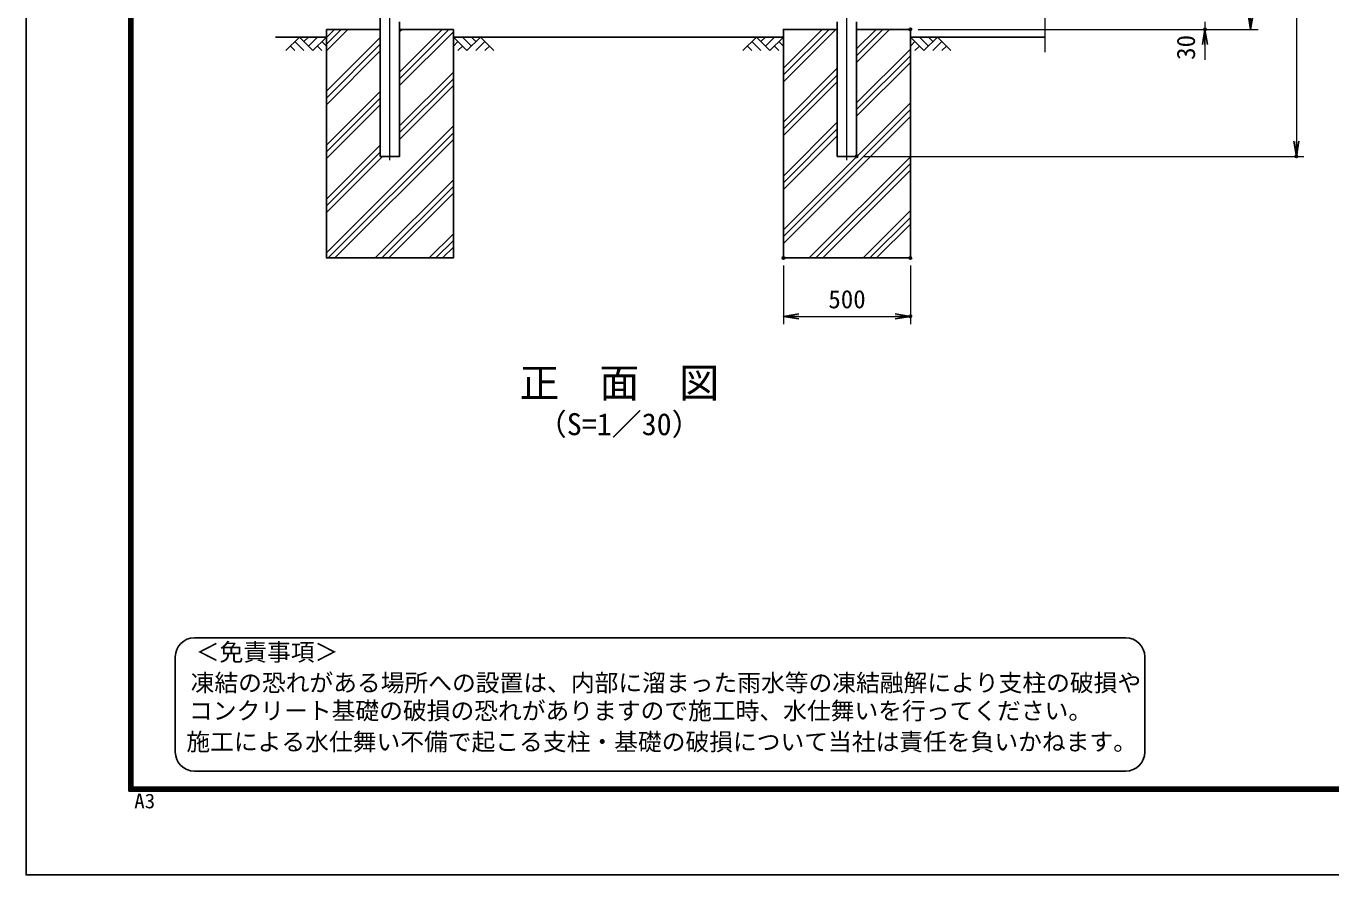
# Model space of a CAD drawing. Units: millimetres, scale not verified. Extents: x -6300 to 6300, y -4455 to 4455.
# Drawn here: x -6300 to -1161, y -4455 to -1113 of the extents above; entities that cross this region are included whole.
import ezdxf
from ezdxf.enums import TextEntityAlignment as Align

# ---------------------------------------------------------------- set-up
doc = ezdxf.new("R2010")
doc.units = ezdxf.units.MM
doc.header["$LTSCALE"] = 20
doc.header["$PDMODE"] = 32
doc.header["$PDSIZE"] = 10
doc.linetypes.add('USER1', pattern=[50.8, 31.75, -6.35, 6.35, -6.35])
for name, color, linetype, lineweight in [('0-0_D-STR1', 1, 'Continuous', 25), ('0-2_D-BMK', 2, 'USER1', 13), ('0-4_D-STR-DIM', 7, 'Continuous', 13), ('0-5_0', 7, 'Continuous', 25), ('0-6_Defpoints', 8, 'Continuous', 25), ('0-7_D-DCR-HCH', 7, 'Continuous', 13), ('0-8_D-STR4', 7, 'Continuous', 25), ('0-9_D-BGD', 7, 'Continuous', 25), ('0-B_D-TTL-TXT', 7, 'Continuous', 25), ('0-C_D-TTL', 7, 'Continuous', 25)]:
    doc.layers.add(name, color=color, linetype=linetype, lineweight=lineweight)
doc.styles.add('ＭＳ ゴシック', font='')
doc.styles.get('ＭＳ ゴシック').set_extended_font_data('MS Gothic')

# ---------------------------------------------------------------- blocks, each defined once
blk = doc.blocks.new('_Open')
at = {"layer": '0-5_0'}
blk.add_line((-20, 3.333), (0, 0), dxfattribs=at)
blk.add_lwpolyline([(-20, -3.333), (0, 0), (-20, 0)], dxfattribs=at)

msp = doc.modelspace()

# ---------------------------------------------------------------- linework, layer by layer
at = {"layer": '0-0_D-STR1'}
for points in [[(-4905.25, 2921.01), (-4905.25, -1625.99), (-4828.95, -1625.99), (-4828.95, -1095.99)], [(-3105.25, -1095.99), (-3105.25, -1625.99), (-3028.95, -1625.99), (-3028.95, -1095.99)]]:
    msp.add_lwpolyline(points, dxfattribs=at)
at = {"layer": '0-2_D-BMK'}
for p, q in [((-4867.1, -1640.99), (-4867.1, 2944.01)), ((-3067.1, -1640.99), (-3067.1, 2944.01))]:
    msp.add_line(p, q, dxfattribs=at)
at = {"layer": '0-4_D-STR-DIM'}
for p, q in [((-1297.1, 2869.01), (-1297.1, -1565.99)), ((-2287.1, -122.14), (-2287.1, -1215.99)), ((-2787.1, -1125.99), (-1627.1, -1125.99)), ((-2787.1, -1125.99), (-1447.1, -1125.99)), ((-1657.1, -1095.99), (-1657.1, -1125.99)), ((-1657.1, -1185.99), (-1657.1, -1245.99)), ((-2998.95, -1625.99), (-1267.1, -1625.99)), ((-3317.1, -2055.99), (-3317.1, -2285.99)), ((-2817.1, -2055.99), (-2817.1, -2285.99)), ((-3257.1, -2255.99), (-2877.1, -2255.99))]:
    msp.add_line(p, q, dxfattribs=at)
at = {"layer": '0-6_Defpoints'}
for p in [(-2817.1, -1125.99), (-1657.1, -1125.99), (-3028.95, -1625.99), (-1297.1, -1625.99), (-3317.1, -2025.99), (-2817.1, -2025.99), (-2817.1, -2255.99)]:
    msp.add_point(p, dxfattribs=at)
at = {"layer": '0-7_D-DCR-HCH'}
for p, q in [((-5117.1, -1210.66), (-5032.43, -1125.99)), ((-5117.1, -1184.14), (-5058.95, -1125.99)), ((-5117.1, -1157.63), (-5085.47, -1125.99)), ((-4828.95, -1134.64), (-4820.3, -1125.99)), ((-4828.95, -1320.26), (-4634.69, -1125.99)), ((-4828.95, -1293.74), (-4661.2, -1125.99)), ((-3317.1, -1331.98), (-3111.11, -1125.99)), ((-3317.1, -1305.46), (-3137.63, -1125.99)), ((-3317.1, -1278.95), (-3164.15, -1125.99)), ((-3028.95, -1255.96), (-2898.98, -1125.99)), ((-3028.95, -1229.44), (-2925.5, -1125.99)), ((-3028.95, -1202.93), (-2952.01, -1125.99)), ((-5223.53, -1155.99), (-5276.74, -1209.2)), ((-5241.27, -1173.73), (-5205.63, -1209.2)), ((-5223.53, -1155.99), (-5170.32, -1209.2)), ((-5205.79, -1173.73), (-5188.05, -1155.99)), ((-5188.05, -1191.46), (-5152.58, -1155.99)), ((-5170.32, -1209.2), (-5117.1, -1155.99)), ((-5134.84, -1173.73), (-5117.1, -1191.38)), ((-5117.1, -1369.76), (-4905.25, -1157.91)), ((-4828.95, -1346.77), (-4617.1, -1134.92)), ((-4563.89, -1209.2), (-4617.1, -1155.99)), ((-4599.37, -1173.73), (-4617.1, -1191.38)), ((-4546.15, -1191.46), (-4581.63, -1155.99)), ((-4510.68, -1155.99), (-4563.89, -1209.2)), ((-4528.32, -1173.82), (-4546.15, -1155.99)), ((-4492.94, -1173.73), (-4528.58, -1209.2)), ((-4510.68, -1155.99), (-4457.47, -1209.2)), ((-3423.53, -1155.99), (-3476.74, -1209.2)), ((-3441.27, -1173.73), (-3405.63, -1209.2)), ((-3423.53, -1155.99), (-3370.32, -1209.2)), ((-3405.79, -1173.73), (-3388.05, -1155.99)), ((-3388.05, -1191.46), (-3352.58, -1155.99)), ((-3370.32, -1209.2), (-3317.1, -1155.99)), ((-3334.84, -1173.73), (-3317.1, -1191.38)), ((-2763.89, -1209.2), (-2817.1, -1155.99)), ((-2799.37, -1173.73), (-2817.1, -1191.38)), ((-2746.15, -1191.46), (-2781.63, -1155.99)), ((-2710.68, -1155.99), (-2763.89, -1209.2)), ((-2728.32, -1173.82), (-2746.15, -1155.99)), ((-2692.94, -1173.73), (-2728.58, -1209.2)), ((-2710.68, -1155.99), (-2657.47, -1209.2)), ((-5259, -1191.46), (-5241.18, -1209.2)), ((-5152.58, -1191.46), (-5134.76, -1209.2)), ((-5117.1, -1396.27), (-4905.25, -1184.42)), ((-5117.1, -1422.79), (-4905.25, -1210.94)), ((-4581.63, -1191.46), (-4599.45, -1209.2)), ((-4475.2, -1191.46), (-4493.02, -1209.2)), ((-3459, -1191.46), (-3441.18, -1209.2)), ((-3352.58, -1191.46), (-3334.76, -1209.2)), ((-3028.95, -1415.06), (-2817.1, -1203.21)), ((-3028.95, -1441.58), (-2817.1, -1229.73)), ((-2781.63, -1191.46), (-2799.45, -1209.2)), ((-2675.2, -1191.46), (-2693.02, -1209.2)), ((-3317.1, -1491.08), (-3105.25, -1279.23)), ((-3028.95, -1468.09), (-2817.1, -1256.24)), ((-4828.95, -1505.87), (-4617.1, -1294.02)), ((-4828.95, -1532.39), (-4617.1, -1320.54)), ((-3317.1, -1517.59), (-3105.25, -1305.74)), ((-3317.1, -1544.11), (-3105.25, -1332.26)), ((-5117.1, -1581.89), (-4905.25, -1370.04)), ((-4828.95, -1558.9), (-4617.1, -1347.05)), ((-5117.1, -1608.41), (-4905.25, -1396.56)), ((-5117.1, -1634.92), (-4905.25, -1423.07)), ((-3317.1, -1915.34), (-2817.1, -1415.34)), ((-3317.1, -1941.86), (-2817.1, -1441.86)), ((-3317.1, -1968.37), (-2817.1, -1468.37)), ((-5117.1, -2006.15), (-4617.1, -1506.15)), ((-5110.42, -2025.99), (-4617.1, -1532.67)), ((-3317.1, -1703.21), (-3105.25, -1491.36)), ((-3317.1, -1729.73), (-3105.25, -1517.88)), ((-5117.1, -1794.02), (-4905.25, -1582.17)), ((-5083.91, -2025.99), (-4617.1, -1559.19)), ((-3317.1, -1756.24), (-3105.25, -1544.39)), ((-5117.1, -1820.54), (-4905.25, -1608.69)), ((-5117.1, -1847.05), (-4896.04, -1625.99)), ((-3215.62, -2025.99), (-2817.1, -1627.47)), ((-3189.1, -2025.99), (-2817.1, -1653.99)), ((-3162.59, -2025.99), (-2817.1, -1680.51)), ((-4924.81, -2025.99), (-4617.1, -1718.29)), ((-4898.29, -2025.99), (-4617.1, -1744.8)), ((-4871.77, -2025.99), (-4617.1, -1771.32)), ((-3003.49, -2025.99), (-2817.1, -1839.61)), ((-2976.97, -2025.99), (-2817.1, -1866.12)), ((-2950.45, -2025.99), (-2817.1, -1892.64)), ((-4712.67, -2025.99), (-4617.1, -1930.42)), ((-4686.16, -2025.99), (-4617.1, -1956.93)), ((-4659.64, -2025.99), (-4617.1, -1983.45))]:
    msp.add_line(p, q, dxfattribs=at)
at = {"layer": '0-8_D-STR4'}
for p, q in [((-4905.25, -1125.99), (-5117.1, -1125.99)), ((-4617.1, -1125.99), (-4828.95, -1125.99)), ((-2817.1, -1125.99), (-3028.95, -1125.99))]:
    msp.add_line(p, q, dxfattribs=at)
for points in [[(-5117.1, -1125.99), (-5117.1, -2025.99), (-4617.1, -2025.99), (-4617.1, -1125.99)], [(-3105.25, -1125.99), (-3317.1, -1125.99), (-3317.1, -2025.99), (-2817.1, -2025.99), (-2817.1, -1125.99)]]:
    msp.add_lwpolyline(points, dxfattribs=at)
at = {"layer": '0-9_D-BGD'}
for p, q in [((-5117.1, -1155.99), (-5317.1, -1155.99)), ((-3317.1, -1155.99), (-4617.1, -1155.99)), ((-2287.1, -1155.99), (-2817.1, -1155.99))]:
    msp.add_line(p, q, dxfattribs=at)
at = {"layer": '0-B_D-TTL-TXT', "color": 2}
for p, q in [((-1969, -3521.4), (-5637.32, -3521.4)), ((-5712.32, -3596.4), (-5712.32, -3971.4)), ((-1894, -3971.4), (-1894, -3596.4)), ((-5637.32, -4046.4), (-1969, -4046.4))]:
    msp.add_line(p, q, dxfattribs=at)
for centre, start, end in [((-5637.32, -3596.4), 90, 180), ((-1969, -3596.4), 0, 90), ((-5637.32, -3971.4), 180, 270), ((-1969, -3971.4), 270, 0)]:
    msp.add_arc(centre, 75, start, end, dxfattribs=at)
at = {"layer": '0-C_D-TTL', "color": 2}
msp.add_lwpolyline([(-6300, 4455), (6300, 4455), (6300, -4455), (-6300, -4455)], close=True, dxfattribs=at)
at = {"layer": '0-C_D-TTL'}
for points in [[(-5895, 4125), (5895, 4125), (5895, -4125), (-5895, -4125)], [(-5891.25, 4121.25), (5891.25, 4121.25), (5891.25, -4121.25), (-5891.25, -4121.25)], [(-5887.5, 4117.5), (5887.5, 4117.5), (5887.5, -4117.5), (-5887.5, -4117.5)], [(-5883.75, 4113.75), (5883.75, 4113.75), (5883.75, -4113.75), (-5883.75, -4113.75)], [(-5880, 4110), (5880, 4110), (5880, -4110), (-5880, -4110)]]:
    msp.add_lwpolyline(points, close=True, dxfattribs=at)

# ---------------------------------------------------------------- block references
at = {"layer": '0-4_D-STR-DIM', "xscale": 3, "yscale": 3}
for p, rotation in [((-1477.1, -1125.99), 270), ((-1657.1, -1125.99), 90), ((-1297.1, -1625.99), 270), ((-3317.1, -2255.99), 180)]:
    msp.add_blockref('_Open', p, dxfattribs=dict(at, rotation=rotation))
msp.add_blockref('_Open', (-2817.1, -2255.99), dxfattribs=at)

# ---------------------------------------------------------------- texts
at = {"layer": '0-4_D-STR-DIM', "style": 'ＭＳ ゴシック'}
msp.add_text('30', height=72.14, rotation=90, dxfattribs=at).set_placement((-1674.47, -1246), align=Align.BOTTOM_LEFT)
msp.add_text('500', height=72.14, dxfattribs=at).set_placement((-3140.42, -2245.87), align=Align.BOTTOM_LEFT)
at = {"layer": '0-B_D-TTL-TXT', "style": 'ＭＳ ゴシック'}
for s, height, p in [('正\u3000面\u3000図', 115.4, (-4356.95, -2609.92)), ('（S=1／30）', 86.66, (-4288.73, -2749.71)), ('＜免責事項＞ \u3000\u3000', 68.62, (-5631.77, -3632.67)), ('凍結の恐れがある場所への設置は、内部に溜まった雨水等の凍結融解により支柱の破損や', 68.62, (-5652.05, -3753.41)), ('コンクリート基礎の破損の恐れがありますので施工時、水仕舞いを行ってください。', 68.62, (-5658.22, -3863.55)), ('施工による水仕舞い不備で起こる支柱・基礎の破損について当社は責任を負いかねます。 ', 68.62, (-5668.71, -3985.79))]:
    msp.add_text(s, height=height, dxfattribs=at).set_placement(p, align=Align.BOTTOM_LEFT)
at = {"layer": '0-C_D-TTL', "style": 'ＭＳ ゴシック', "width": 1.05}
msp.add_text('A3', height=57.77, dxfattribs=at).set_placement((-5874.13, -4210.22), align=Align.BOTTOM_LEFT)

doc.saveas('drawing.dxf')
